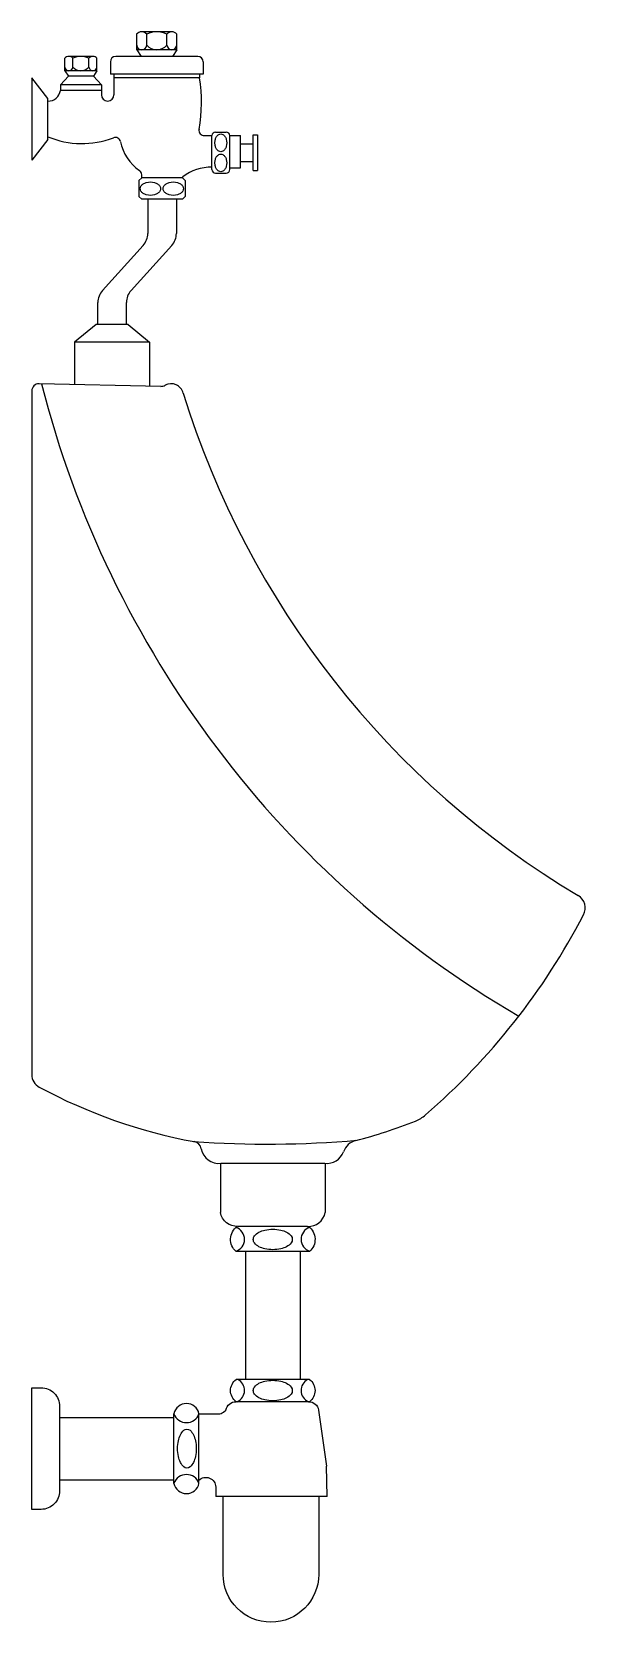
# Model space of a CAD drawing. Header units: millimetres. Extents: x 0 to 0.31, y -0.063 to 0.827.
import ezdxf

# ---------------------------------------------------------------- set-up
doc = ezdxf.new("R2010")
doc.units = ezdxf.units.MM
doc.layers.add('ceco.net 380', color=7, linetype='Continuous')

msp = doc.modelspace()

# ---------------------------------------------------------------- linework, layer by layer
at = {"layer": 'ceco.net 380'}
for p, q in [((0.05875, 0.81719), (0.05875, 0.82594)), ((0.07849, 0.82719), (0.06122, 0.82719)), ((0.06437, 0.81969), (0.06437, 0.82594)), ((0.07562, 0.81969), (0.07562, 0.82594)), ((0.08125, 0.81719), (0.08125, 0.82594)), ((0.0185, 0.80544), (0.0185, 0.81244)), ((0.03429, 0.81344), (0.02048, 0.81344)), ((0.023, 0.80744), (0.023, 0.81244)), ((0.032, 0.80744), (0.032, 0.81244)), ((0.0365, 0.80544), (0.0365, 0.81244)), ((0.044, 0.81044), (0.044, 0.80344)), ((0.093, 0.81344), (0.047, 0.81344)), ((0.08125, 0.81719), (0.05875, 0.81719)), ((0.05875, 0.81719), (0.06125, 0.81344)), ((0.08125, 0.81719), (0.07875, 0.81344)), ((0.096, 0.81044), (0.096, 0.80344)), ((0, 0.80144), (0, 0.75544)), ((0.009, 0.78994), (0, 0.80144)), ((0.0205, 0.80244), (0.016, 0.79744)), ((0.0185, 0.80544), (0.0205, 0.80244)), ((0.0365, 0.80544), (0.0185, 0.80544)), ((0.0345, 0.80244), (0.0205, 0.80244)), ((0.0365, 0.80544), (0.0345, 0.80244)), ((0.039, 0.79744), (0.0345, 0.80244)), ((0.096, 0.80344), (0.044, 0.80344)), ((0.046, 0.80344), (0.046, 0.79194)), ((0.094, 0.80144), (0.046, 0.80144)), ((0.094, 0.80344), (0.094, 0.80144)), ((0.016, 0.79744), (0.016, 0.79444)), ((0.039, 0.79744), (0.016, 0.79744)), ((0.039, 0.79444), (0.016, 0.79444)), ((0.039, 0.79744), (0.039, 0.79194)), ((0.009, 0.76694), (0.009, 0.78994)), ((0.009, 0.76694), (0, 0.75544)), ((0.09664, 0.76907), (0.10094, 0.76907)), ((0.10094, 0.75007), (0.10094, 0.76907)), ((0.10294, 0.77107), (0.10894, 0.77107)), ((0.11094, 0.75007), (0.11094, 0.76907)), ((0.11094, 0.76907), (0.11694, 0.76907)), ((0.11694, 0.75107), (0.11694, 0.76907)), ((0.12394, 0.74957), (0.12394, 0.76957)), ((0.12394, 0.76957), (0.12644, 0.76957)), ((0.12644, 0.76957), (0.12644, 0.74957)), ((0.11694, 0.76457), (0.12394, 0.76457)), ((0.10294, 0.74807), (0.10894, 0.74807)), ((0.11094, 0.75107), (0.11694, 0.75107)), ((0.11694, 0.75457), (0.12394, 0.75457)), ((0.12394, 0.74957), (0.12644, 0.74957)), ((0.06, 0.74391), (0.0616, 0.74544)), ((0.06, 0.74391), (0.06, 0.73498)), ((0.0616, 0.74544), (0.0616, 0.74711)), ((0.0844, 0.74544), (0.0616, 0.74544)), ((0.0844, 0.74544), (0.0844, 0.74567)), ((0.086, 0.74391), (0.0844, 0.74544)), ((0.086, 0.74391), (0.086, 0.73498)), ((0.06, 0.73498), (0.0616, 0.73344)), ((0.0844, 0.73344), (0.0616, 0.73344)), ((0.065, 0.73344), (0.065, 0.71434)), ((0.081, 0.73344), (0.081, 0.71434)), ((0.086, 0.73498), (0.0844, 0.73344)), ((0.06242, 0.70764), (0.03958, 0.68233)), ((0.07842, 0.70764), (0.05558, 0.68233)), ((0.037, 0.66344), (0.037, 0.67563)), ((0.053, 0.66344), (0.053, 0.67563)), ((0.036, 0.66344), (0.024, 0.65344)), ((0.054, 0.66344), (0.036, 0.66344)), ((0.054, 0.66344), (0.066, 0.65344)), ((0.066, 0.65344), (0.024, 0.65344)), ((0.024, 0.65344), (0.024, 0.62974)), ((0.066, 0.65344), (0.066, 0.62886)), ((0, 0.62617), (0, 0.24341)), ((0.07221, 0.62872), (0.00408, 0.63016)), ((0.10563, 0.19373), (0.10563, 0.16616)), ((0.16413, 0.19373), (0.10587, 0.19373)), ((0.16437, 0.19373), (0.16437, 0.16616)), ((0.15554, 0.07275), (0.11446, 0.07275)), ((0.07962, 0.01456), (0.07962, 0.05351)), ((0.01559, 0.05146), (0.07962, 0.05146)), ((0.16541, 0.00728), (0.16507, 0.02412)), ((0.01559, 0.01661), (0.07962, 0.01661)), ((0.16541, 0.00728), (0.103, 0.00728))]:
    msp.add_line(p, q, dxfattribs=at)
for points in [[(0.10258, 0.76505, -0.067174), (0.10285, 0.76703, -0.079584), (0.10355, 0.76857, -0.107132), (0.1047, 0.76968, -0.286439), (0.10707, 0.76968, -0.107132), (0.10822, 0.76857, -0.079584), (0.10892, 0.76703, -0.134957), (0.10892, 0.76307, -0.079584), (0.10822, 0.76153, -0.107132), (0.10707, 0.76041, -0.286439), (0.1047, 0.76041, -0.107132), (0.10355, 0.76153, -0.079584), (0.10285, 0.76307, -0.067174)], [(0.10258, 0.75383, -0.067174), (0.10285, 0.75581, -0.079584), (0.10355, 0.75734, -0.107132), (0.1047, 0.75846, -0.286439), (0.10707, 0.75846, -0.107132), (0.10822, 0.75734, -0.079584), (0.10892, 0.75581, -0.134957), (0.10892, 0.75185, -0.079584), (0.10822, 0.75031, -0.107132), (0.10707, 0.74919, -0.286439), (0.1047, 0.74919, -0.107132), (0.10355, 0.75031, -0.079584), (0.10285, 0.75185, -0.067174)], [(0.0687, 0.74286, -0.079584), (0.07046, 0.74205, -0.107132), (0.07174, 0.74074, -0.286439), (0.07174, 0.73803, -0.107132), (0.07046, 0.73671, -0.079584), (0.0687, 0.73591, -0.134957), (0.06416, 0.73591, -0.079584), (0.06241, 0.73671, -0.107132), (0.06113, 0.73803, -0.140396), (0.06074, 0.73938, -0.140396), (0.06113, 0.74074, -0.107132), (0.06241, 0.74205, -0.079584), (0.06416, 0.74286, -0.134957)], [(0.08154, 0.74286, -0.079584), (0.0833, 0.74205, -0.107132), (0.08458, 0.74074, -0.286439), (0.08458, 0.73803, -0.107132), (0.0833, 0.73671, -0.079584), (0.08154, 0.73591, -0.134957), (0.07701, 0.73591, -0.079584), (0.07525, 0.73671, -0.107132), (0.07397, 0.73803, -0.140396), (0.07358, 0.73938, -0.140396), (0.07397, 0.74074, -0.107132), (0.07525, 0.74205, -0.079584), (0.07701, 0.74286, -0.134957)], [(0.14526, 0.14914, -0.105177), (0.14274, 0.14705, -0.067297), (0.13941, 0.14585, -0.107199), (0.13059, 0.14585, -0.067297), (0.12726, 0.14705, -0.105177), (0.12474, 0.14914, -0.168895), (0.12406, 0.1511, -0.168895), (0.12474, 0.15306, -0.105177), (0.12726, 0.15515, -0.067297), (0.13059, 0.15635, -0.107199), (0.13941, 0.15635, -0.067297), (0.14274, 0.15515, -0.105177), (0.14526, 0.15306, -0.347708)], [(0.14526, 0.06458, -0.105177), (0.14274, 0.06249, -0.067297), (0.13941, 0.06129, -0.107199), (0.13059, 0.06129, -0.067297), (0.12726, 0.06249, -0.105177), (0.12474, 0.06458, -0.168895), (0.12406, 0.06654, -0.168895), (0.12474, 0.0685, -0.105177), (0.12726, 0.07059, -0.067297), (0.13059, 0.0718, -0.107199), (0.13941, 0.0718, -0.067297), (0.14274, 0.07059, -0.105177), (0.14526, 0.0685, -0.347708)], [(0.08864, 0.0443, -0.103043), (0.09058, 0.04176, -0.062616), (0.09167, 0.03846, -0.097906), (0.09167, 0.02961, -0.062616), (0.09058, 0.02632, -0.103043), (0.08864, 0.02377, -0.373407), (0.08515, 0.02377, -0.103043), (0.08321, 0.02632, -0.062616), (0.08212, 0.02961, -0.048836), (0.08168, 0.03404, -0.048836), (0.08212, 0.03846, -0.062616), (0.08321, 0.04176, -0.103043), (0.08515, 0.0443, -0.373407)]]:
    msp.add_lwpolyline(points, format="xyb", close=True, dxfattribs=at)
for points in [[(0.11549, 0.15838, -0.368097), (0.10563, 0.16616)], [(0.11446, 0.14436, -0.489026), (0.1151, 0.15837)], [(0.1549, 0.15837, -0.489026), (0.15554, 0.14436), (0.11446, 0.14436)], [(0.11446, 0.06029, -0.499563), (0.11446, 0.07275)], [(0.15554, 0.07275, -0.499563), (0.15554, 0.06029), (0.11446, 0.06029)], [(0.01559, 0.0577), (0.01559, 0.01037, -0.414214), (0.00522, 0), (0, 0), (0, 0.06807)], [(0, 0.06807), (0.00522, 0.06807, -0.414214), (0.01559, 0.0577)], [(0.09366, 0.05351), (0.10465, 0.05351, 0.171598), (0.10731, 0.05445), (0.10873, 0.0556, -0.360835), (0.11446, 0.06029)], [(0.15515, 0.06029, -0.368011), (0.16065, 0.0556)], [(0.09366, 0.01628, -0.672461), (0.103, 0.01247), (0.103, 0.00728)], [(0.16071, 0.00728), (0.16071, -0.03639, -1), (0.10718, -0.03639), (0.10718, 0.00728)]]:
    msp.add_lwpolyline(points, format="xyb", dxfattribs=at)
for points in [[(0.15451, 0.15838), (0.11549, 0.15838)], [(0.11967, 0.14436), (0.11967, 0.07275)], [(0.15033, 0.14436), (0.15033, 0.07275)], [(0.09366, 0.01456), (0.09366, 0.05351)], [(0.16065, 0.0556), (0.16507, 0.02412)]]:
    msp.add_lwpolyline(points, dxfattribs=at)
for centre, radius, start, end in [((0.06156, 0.82345), 0.00376, 41.55145, 138.44855), ((0.06156, 0.82002), 0.00283, 186.69185, 353.30815), ((0.07, 0.81391), 0.01328, 64.94238, 115.05762), ((0.07, 0.82477), 0.00758, 222.07502, 317.92498), ((0.07844, 0.82341), 0.00379, 42.06242, 137.93758), ((0.07844, 0.82003), 0.00283, 186.73274, 353.26726), ((0.02075, 0.81045), 0.00301, 41.55145, 138.44855), ((0.0275, 0.80282), 0.01063, 64.94238, 115.05762), ((0.03425, 0.81041), 0.00303, 42.06242, 137.93758), ((0.047, 0.81044), 0.003, 90, 180), ((0.093, 0.81044), 0.003, 0, 90), ((0.02075, 0.80771), 0.00227, 186.69185, 353.30815), ((0.0275, 0.81151), 0.00606, 222.07502, 317.92498), ((0.03425, 0.80771), 0.00227, 186.73274, 353.26726), ((0.00528, 0.78797), 0.08974, 350.12417, 8.63375), ((0.00921, 0.79528), 0.00684, 268.22724, 352.97535), ((0.0425, 0.79194), 0.0035, 180, 0), ((0.02801, 0.81406), 0.04942, 247.37163, 290.95863), ((0.04676, 0.76511), 0.003, 11.46975, 110.95863), ((0.09664, 0.77207), 0.003, 170.12417, 270), ((0.10294, 0.76907), 0.002, 90, 180), ((0.10894, 0.76907), 0.002, 0, 90), ((0.07511, 0.77086), 0.02592, 191.46975, 235.18422), ((0.0586, 0.74711), 0.003, 0, 55.18422), ((0.10044, 0.72529), 0.02613, 88.9204, 127.32485), ((0.10294, 0.75007), 0.002, 180, 270), ((0.10894, 0.75007), 0.002, 270, 0), ((0.0849, 0.74567), 0.0005, 127.32485, 180), ((0.055, 0.71434), 0.01, 317.92847, 0), ((0.071, 0.71434), 0.01, 317.92847, 0), ((0.047, 0.67563), 0.01, 137.92847, 180), ((0.063, 0.67563), 0.01, 137.92847, 180), ((0.004, 0.62617), 0.004, 88.78971, 180), ((0.56241, 0.77284), 0.575, 194.36976, 239.75494), ((0.07231, 0.63372), 0.005, 268.78971, 298.37917), ((0.07802, 0.62317), 0.007, 14.57797, 118.37917), ((0.56241, 0.77284), 0.5, 197.20686, 239.143), ((0.302, 0.33667), 0.008, 331.31812, 60.28529), ((-0.02808, 0.50823), 0.38, 310.86551, 332.50987), ((0.008, 0.24341), 0.008, 180, 241.8107), ((0.14594, 0.50078), 0.3, 241.8107, 259.43479), ((0.1113, 0.47754), 0.28, 284.52295, 291.70496), ((0.20745, 0.23597), 0.02, 291.70496, 310.91775), ((0.13155, 0.7878), 0.58332, 265.97909, 274.99171), ((0.09001, 0.20095), 0.005, 10.43866, 79.43479), ((0.18402, 0.1968), 0.01, 104.52295, 159.93491), ((0.10477, 0.20367), 0.01, 190.43866, 276.33563), ((0.16523, 0.20367), 0.01, 263.66437, 339.93491), ((0.15487, 0.16806), 0.00969, 267.86875, 348.7028), ((0.11223, 0.1512), 0.00694, 286.77351, 72.0012), ((0.15777, 0.1512), 0.00694, 107.9988, 253.22649), ((0.11223, 0.06662), 0.00694, 294.16263, 62.03185), ((0.15777, 0.06662), 0.00694, 117.96815, 245.83737), ((0.08664, 0.05208), 0.00716, 11.52926, 168.47074), ((0.08664, 0.05601), 0.00745, 199.55321, 340.44679), ((0.08664, 0.01206), 0.00745, 19.55321, 160.44679), ((0.08664, 0.01599), 0.00716, 191.52926, 348.47074)]:
    msp.add_arc(centre, radius, start, end, dxfattribs=at)

doc.saveas('drawing.dxf')
